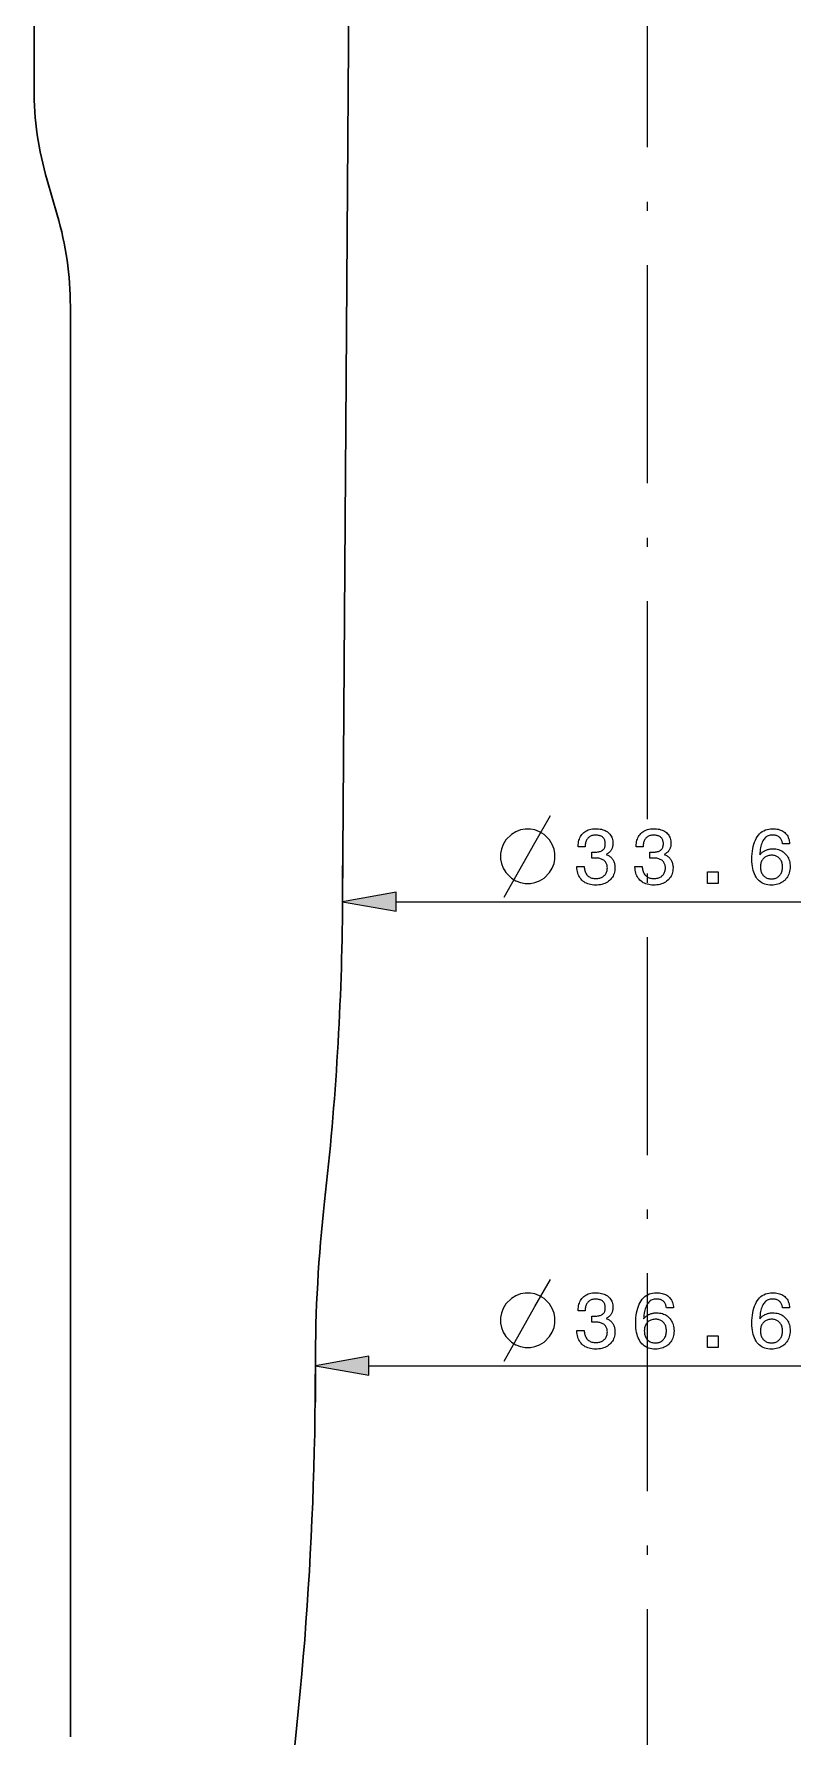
# Model space of a CAD drawing. Extents: x 0 to 297, y 0 to 535.
# Drawn here: x 124.4 to 166.2, y 167.4 to 261.2 of the extents above; entities that cross this region are included whole.
import ezdxf

# ---------------------------------------------------------------- set-up
doc = ezdxf.new("R2010")
doc.units = 0
doc.linetypes.add('DASHDOT', pattern=[18.5, 12, -3, 0.5, -3])

msp = doc.modelspace()

# ---------------------------------------------------------------- linework, layer by layer
at = {"color": 7, "linetype": 'DASHDOT', "lineweight": 13}
msp.add_line((158.178, 106.949), (158.178, 398.269), dxfattribs=at)
at = {"color": 7, "lineweight": 30}
for p, q in [((141.877, 284.381), (141.377, 213.381)), ((126.377, 167.413), (126.377, 246.181))]:
    msp.add_line(p, q, dxfattribs=at)
at = {"color": 7, "lineweight": 30, "ltscale": 0.075}
msp.add_line((124.377, 258.181), (124.377, 261.181), dxfattribs=at)
at = {"color": 7, "lineweight": 30, "ltscale": 0.05}
msp.add_line((125.657, 251.221), (125.097, 253.141), dxfattribs=at)
at = {"color": 7, "lineweight": 13, "ltscale": 0.050605}
msp.add_line((141.377, 213.381), (141.377, 215.405), dxfattribs=at)
at = {"color": 7, "lineweight": 13}
for p, q in [((144.332, 213.405), (172.023, 213.405)), ((142.832, 187.856), (173.523, 187.856))]:
    msp.add_line(p, q, dxfattribs=at)
at = {"color": 7, "lineweight": 13, "ltscale": 0.050638}
msp.add_line((139.877, 187.881), (139.877, 185.856), dxfattribs=at)
at = {"color": 7, "lineweight": 13}
for points in [[(150.278, 213.655), (151.978, 216.655), (152.828, 218.155)], [(150.278, 188.106), (151.978, 191.106), (152.828, 192.606)]]:
    msp.add_lwpolyline(points, dxfattribs=at)
for points in [[(151.728, 217.405), (151.428, 217.405), (151.178, 217.355), (150.928, 217.255), (150.678, 217.105), (150.378, 216.805), (150.228, 216.555), (150.128, 216.305), (150.078, 216.055), (150.078, 215.755), (150.128, 215.505), (150.228, 215.255), (150.378, 215.005), (150.678, 214.705), (150.928, 214.555), (151.178, 214.455), (151.428, 214.405), (151.728, 214.405), (151.978, 214.455), (152.228, 214.555), (152.478, 214.705), (152.778, 215.005), (152.928, 215.255), (153.028, 215.505), (153.078, 215.755), (153.078, 216.055), (153.028, 216.305), (152.928, 216.555), (152.778, 216.805), (152.478, 217.105), (152.228, 217.255), (151.978, 217.355)], [(154.289, 215.346), (154.688, 215.346), (154.69, 215.284), (154.697, 215.225), (154.706, 215.169), (154.718, 215.115), (154.734, 215.065), (154.753, 215.017), (154.775, 214.973), (154.801, 214.931), (154.83, 214.892), (154.861, 214.855), (154.896, 214.822), (154.934, 214.793), (154.974, 214.767), (155.017, 214.744), (155.063, 214.725), (155.111, 214.709), (155.162, 214.697), (155.215, 214.688), (155.272, 214.683), (155.331, 214.681), (155.388, 214.683), (155.444, 214.688), (155.496, 214.696), (155.547, 214.707), (155.594, 214.721), (155.64, 214.738), (155.682, 214.759), (155.723, 214.783), (155.76, 214.81), (155.795, 214.84), (155.828, 214.872), (155.857, 214.908), (155.882, 214.945), (155.904, 214.985), (155.923, 215.027), (155.938, 215.072), (155.95, 215.119), (155.958, 215.168), (155.963, 215.22), (155.965, 215.274), (155.963, 215.323), (155.958, 215.37), (155.95, 215.414), (155.938, 215.457), (155.923, 215.497), (155.905, 215.535), (155.883, 215.571), (155.858, 215.604), (155.829, 215.636), (155.798, 215.665), (155.763, 215.692), (155.725, 215.715), (155.685, 215.736), (155.642, 215.755), (155.596, 215.77), (155.547, 215.783), (155.496, 215.793), (155.442, 215.8), (155.386, 215.804), (155.326, 215.805), (155.318, 215.805), (155.309, 215.805), (155.301, 215.805), (155.292, 215.805), (155.283, 215.805), (155.274, 215.804), (155.265, 215.804), (155.256, 215.804), (155.247, 215.803), (155.238, 215.803), (155.228, 215.803), (155.218, 215.802), (155.207, 215.802), (155.196, 215.801), (155.184, 215.8), (155.172, 215.8), (155.158, 215.799), (155.145, 215.798), (155.13, 215.798), (155.116, 215.797), (155.116, 216.136), (155.125, 216.136), (155.134, 216.135), (155.143, 216.135), (155.152, 216.135), (155.161, 216.134), (155.17, 216.134), (155.178, 216.134), (155.187, 216.133), (155.196, 216.133), (155.204, 216.133), (155.212, 216.133), (155.221, 216.133), (155.229, 216.132), (155.237, 216.132), (155.245, 216.132), (155.252, 216.132), (155.26, 216.132), (155.267, 216.132), (155.275, 216.132), (155.282, 216.132), (155.339, 216.133), (155.392, 216.137), (155.443, 216.142), (155.491, 216.15), (155.535, 216.161), (155.577, 216.173), (155.616, 216.188), (155.651, 216.205), (155.684, 216.225), (155.713, 216.247), (155.74, 216.271), (155.764, 216.298), (155.785, 216.327), (155.803, 216.358), (155.818, 216.392), (155.831, 216.428), (155.841, 216.467), (155.848, 216.508), (155.852, 216.552), (155.853, 216.598), (155.852, 216.642), (155.848, 216.685), (155.841, 216.725), (155.832, 216.763), (155.819, 216.799), (155.804, 216.833), (155.787, 216.865), (155.766, 216.895), (155.743, 216.922), (155.717, 216.948), (155.689, 216.971), (155.658, 216.992), (155.625, 217.01), (155.59, 217.026), (155.552, 217.039), (155.511, 217.051), (155.469, 217.059), (155.424, 217.065), (155.376, 217.069), (155.326, 217.07), (155.27, 217.068), (155.217, 217.064), (155.167, 217.055), (155.119, 217.044), (155.074, 217.029), (155.032, 217.012), (154.993, 216.991), (154.956, 216.966), (154.922, 216.939), (154.891, 216.908), (154.863, 216.874), (154.837, 216.837), (154.815, 216.797), (154.796, 216.754), (154.78, 216.707), (154.766, 216.658), (154.756, 216.606), (154.748, 216.551), (154.744, 216.493), (154.742, 216.431), (154.359, 216.431), (154.359, 216.461), (154.361, 216.547), (154.369, 216.63), (154.382, 216.709), (154.4, 216.785), (154.423, 216.857), (154.451, 216.925), (154.484, 216.99), (154.523, 217.051), (154.566, 217.109), (154.615, 217.163), (154.668, 217.212), (154.724, 217.257), (154.785, 217.296), (154.848, 217.33), (154.916, 217.359), (154.986, 217.382), (155.061, 217.401), (155.139, 217.414), (155.22, 217.422), (155.305, 217.424), (155.395, 217.422), (155.481, 217.416), (155.562, 217.405), (155.64, 217.39), (155.713, 217.371), (155.782, 217.348), (155.847, 217.32), (155.908, 217.288), (155.965, 217.252), (156.018, 217.211), (156.066, 217.167), (156.109, 217.119), (156.147, 217.068), (156.18, 217.014), (156.208, 216.956), (156.23, 216.895), (156.248, 216.831), (156.261, 216.763), (156.268, 216.691), (156.271, 216.617), (156.27, 216.574), (156.267, 216.532), (156.262, 216.492), (156.255, 216.453), (156.247, 216.415), (156.236, 216.379), (156.224, 216.344), (156.209, 216.31), (156.193, 216.277), (156.175, 216.246), (156.155, 216.216), (156.133, 216.187), (156.109, 216.16), (156.083, 216.134), (156.056, 216.11), (156.027, 216.088), (155.996, 216.066), (155.963, 216.047), (155.928, 216.029), (155.891, 216.012), (155.939, 215.993), (155.984, 215.972), (156.026, 215.95), (156.067, 215.925), (156.105, 215.898), (156.14, 215.87), (156.173, 215.839), (156.204, 215.807), (156.233, 215.772), (156.259, 215.736), (156.283, 215.697), (156.304, 215.657), (156.323, 215.615), (156.34, 215.572), (156.353, 215.526), (156.365, 215.479), (156.373, 215.431), (156.38, 215.38), (156.383, 215.328), (156.385, 215.274), (156.382, 215.189), (156.373, 215.108), (156.358, 215.03), (156.337, 214.955), (156.311, 214.884), (156.278, 214.817), (156.24, 214.752), (156.196, 214.692), (156.146, 214.634), (156.09, 214.58), (156.029, 214.531), (155.964, 214.486), (155.895, 214.447), (155.822, 214.413), (155.746, 214.384), (155.666, 214.361), (155.581, 214.342), (155.493, 214.329), (155.401, 214.321), (155.305, 214.319), (155.214, 214.322), (155.127, 214.33), (155.044, 214.343), (154.964, 214.362), (154.888, 214.387), (154.816, 214.417), (154.748, 214.452), (154.683, 214.493), (154.622, 214.539), (154.565, 214.591), (154.513, 214.647), (154.466, 214.707), (154.424, 214.77), (154.389, 214.837), (154.358, 214.908), (154.333, 214.982), (154.314, 215.06), (154.3, 215.142), (154.292, 215.227), (154.289, 215.316)], [(157.487, 215.346), (157.886, 215.346), (157.889, 215.284), (157.895, 215.225), (157.904, 215.169), (157.917, 215.115), (157.932, 215.065), (157.951, 215.017), (157.974, 214.973), (157.999, 214.931), (158.028, 214.892), (158.06, 214.855), (158.095, 214.822), (158.132, 214.793), (158.172, 214.767), (158.215, 214.744), (158.261, 214.725), (158.309, 214.709), (158.36, 214.697), (158.413, 214.688), (158.47, 214.683), (158.529, 214.681), (158.587, 214.683), (158.642, 214.688), (158.695, 214.696), (158.745, 214.707), (158.793, 214.721), (158.838, 214.738), (158.88, 214.759), (158.921, 214.783), (158.958, 214.81), (158.994, 214.84), (159.026, 214.872), (159.055, 214.908), (159.08, 214.945), (159.102, 214.985), (159.121, 215.027), (159.136, 215.072), (159.148, 215.119), (159.157, 215.168), (159.162, 215.22), (159.163, 215.274), (159.162, 215.323), (159.157, 215.37), (159.148, 215.414), (159.136, 215.457), (159.121, 215.497), (159.103, 215.535), (159.081, 215.571), (159.056, 215.604), (159.028, 215.636), (158.996, 215.665), (158.961, 215.692), (158.923, 215.715), (158.883, 215.736), (158.84, 215.755), (158.794, 215.77), (158.746, 215.783), (158.694, 215.793), (158.641, 215.8), (158.584, 215.804), (158.525, 215.805), (158.516, 215.805), (158.507, 215.805), (158.499, 215.805), (158.49, 215.805), (158.481, 215.805), (158.472, 215.804), (158.463, 215.804), (158.454, 215.804), (158.445, 215.803), (158.436, 215.803), (158.426, 215.803), (158.416, 215.802), (158.405, 215.802), (158.394, 215.801), (158.382, 215.8), (158.37, 215.8), (158.357, 215.799), (158.343, 215.798), (158.329, 215.798), (158.314, 215.797), (158.314, 216.136), (158.323, 216.136), (158.332, 216.135), (158.341, 216.135), (158.35, 216.135), (158.359, 216.134), (158.368, 216.134), (158.377, 216.134), (158.385, 216.133), (158.394, 216.133), (158.402, 216.133), (158.411, 216.133), (158.419, 216.133), (158.427, 216.132), (158.435, 216.132), (158.443, 216.132), (158.451, 216.132), (158.458, 216.132), (158.466, 216.132), (158.473, 216.132), (158.48, 216.132), (158.537, 216.133), (158.591, 216.137), (158.641, 216.142), (158.689, 216.15), (158.733, 216.161), (158.775, 216.173), (158.814, 216.188), (158.849, 216.205), (158.882, 216.225), (158.911, 216.247), (158.938, 216.271), (158.962, 216.298), (158.983, 216.327), (159.001, 216.358), (159.017, 216.392), (159.029, 216.428), (159.039, 216.467), (159.046, 216.508), (159.05, 216.552), (159.052, 216.598), (159.05, 216.642), (159.046, 216.685), (159.039, 216.725), (159.03, 216.763), (159.018, 216.799), (159.003, 216.833), (158.985, 216.865), (158.965, 216.895), (158.941, 216.922), (158.916, 216.948), (158.887, 216.971), (158.856, 216.992), (158.823, 217.01), (158.788, 217.026), (158.75, 217.039), (158.71, 217.051), (158.667, 217.059), (158.622, 217.065), (158.574, 217.069), (158.525, 217.07), (158.469, 217.068), (158.415, 217.064), (158.365, 217.055), (158.317, 217.044), (158.272, 217.029), (158.23, 217.012), (158.191, 216.991), (158.154, 216.966), (158.12, 216.939), (158.089, 216.908), (158.061, 216.874), (158.036, 216.837), (158.013, 216.797), (157.994, 216.754), (157.978, 216.707), (157.964, 216.658), (157.954, 216.606), (157.946, 216.551), (157.942, 216.493), (157.941, 216.431), (157.557, 216.431), (157.557, 216.461), (157.559, 216.547), (157.567, 216.63), (157.58, 216.709), (157.598, 216.785), (157.621, 216.857), (157.649, 216.925), (157.682, 216.99), (157.721, 217.051), (157.764, 217.109), (157.813, 217.163), (157.866, 217.212), (157.923, 217.257), (157.983, 217.296), (158.046, 217.33), (158.114, 217.359), (158.185, 217.382), (158.259, 217.401), (158.337, 217.414), (158.418, 217.422), (158.503, 217.424), (158.593, 217.422), (158.679, 217.416), (158.761, 217.405), (158.838, 217.39), (158.911, 217.371), (158.981, 217.348), (159.046, 217.32), (159.107, 217.288), (159.163, 217.252), (159.216, 217.211), (159.264, 217.167), (159.307, 217.119), (159.345, 217.068), (159.378, 217.014), (159.406, 216.956), (159.429, 216.895), (159.446, 216.831), (159.459, 216.763), (159.466, 216.691), (159.469, 216.617), (159.468, 216.574), (159.465, 216.532), (159.46, 216.492), (159.454, 216.453), (159.445, 216.415), (159.434, 216.379), (159.422, 216.344), (159.408, 216.31), (159.391, 216.277), (159.373, 216.246), (159.353, 216.216), (159.331, 216.187), (159.307, 216.16), (159.282, 216.134), (159.254, 216.11), (159.225, 216.088), (159.194, 216.066), (159.161, 216.047), (159.126, 216.029), (159.09, 216.012), (159.137, 215.993), (159.182, 215.972), (159.224, 215.95), (159.265, 215.925), (159.303, 215.898), (159.338, 215.87), (159.372, 215.839), (159.403, 215.807), (159.431, 215.772), (159.457, 215.736), (159.481, 215.697), (159.503, 215.657), (159.521, 215.615), (159.538, 215.572), (159.551, 215.526), (159.563, 215.479), (159.572, 215.431), (159.578, 215.38), (159.582, 215.328), (159.583, 215.274), (159.58, 215.189), (159.571, 215.108), (159.556, 215.03), (159.536, 214.955), (159.509, 214.884), (159.477, 214.817), (159.438, 214.752), (159.394, 214.692), (159.344, 214.634), (159.288, 214.58), (159.227, 214.531), (159.162, 214.486), (159.093, 214.447), (159.021, 214.413), (158.944, 214.384), (158.864, 214.361), (158.779, 214.342), (158.691, 214.329), (158.599, 214.321), (158.503, 214.319), (158.413, 214.322), (158.325, 214.33), (158.242, 214.343), (158.162, 214.362), (158.087, 214.387), (158.014, 214.417), (157.946, 214.452), (157.881, 214.493), (157.821, 214.539), (157.763, 214.591), (157.711, 214.647), (157.664, 214.707), (157.623, 214.77), (157.587, 214.837), (157.556, 214.908), (157.531, 214.982), (157.512, 215.06), (157.498, 215.142), (157.49, 215.227), (157.487, 215.316)], [(166.009, 216.594), (165.612, 216.594), (165.607, 216.639), (165.598, 216.683), (165.588, 216.724), (165.575, 216.763), (165.56, 216.8), (165.543, 216.835), (165.523, 216.867), (165.501, 216.897), (165.477, 216.925), (165.45, 216.951), (165.421, 216.974), (165.39, 216.995), (165.357, 217.014), (165.322, 217.03), (165.285, 217.043), (165.246, 217.055), (165.205, 217.063), (165.161, 217.069), (165.116, 217.073), (165.068, 217.074), (165.004, 217.072), (164.943, 217.063), (164.885, 217.05), (164.83, 217.031), (164.778, 217.007), (164.729, 216.977), (164.683, 216.942), (164.641, 216.902), (164.601, 216.856), (164.565, 216.804), (164.531, 216.748), (164.5, 216.685), (164.473, 216.617), (164.448, 216.544), (164.426, 216.465), (164.407, 216.38), (164.391, 216.29), (164.378, 216.195), (164.367, 216.093), (164.36, 215.986), (164.386, 216.018), (164.413, 216.048), (164.441, 216.077), (164.47, 216.104), (164.501, 216.129), (164.532, 216.153), (164.565, 216.175), (164.598, 216.196), (164.633, 216.215), (164.669, 216.233), (164.706, 216.249), (164.744, 216.263), (164.782, 216.276), (164.822, 216.287), (164.862, 216.296), (164.903, 216.304), (164.945, 216.31), (164.988, 216.314), (165.032, 216.317), (165.077, 216.317), (165.16, 216.315), (165.241, 216.307), (165.318, 216.293), (165.392, 216.274), (165.463, 216.249), (165.53, 216.219), (165.595, 216.184), (165.656, 216.143), (165.714, 216.096), (165.768, 216.044), (165.819, 215.988), (165.864, 215.928), (165.904, 215.865), (165.938, 215.798), (165.968, 215.728), (165.992, 215.654), (166.01, 215.577), (166.023, 215.496), (166.031, 215.412), (166.034, 215.324), (166.031, 215.237), (166.023, 215.152), (166.009, 215.071), (165.989, 214.994), (165.964, 214.919), (165.933, 214.848), (165.896, 214.781), (165.854, 214.717), (165.806, 214.656), (165.753, 214.598), (165.695, 214.545), (165.633, 214.498), (165.568, 214.456), (165.5, 214.419), (165.428, 214.389), (165.352, 214.364), (165.273, 214.344), (165.191, 214.33), (165.105, 214.322), (165.016, 214.319), (164.913, 214.322), (164.815, 214.333), (164.722, 214.352), (164.634, 214.377), (164.55, 214.41), (164.472, 214.45), (164.399, 214.498), (164.33, 214.552), (164.267, 214.614), (164.208, 214.684), (164.155, 214.76), (164.107, 214.842), (164.065, 214.931), (164.029, 215.027), (163.998, 215.129), (163.973, 215.237), (163.953, 215.352), (163.939, 215.474), (163.931, 215.601), (163.928, 215.736), (163.931, 215.893), (163.94, 216.043), (163.955, 216.186), (163.976, 216.322), (164.002, 216.45), (164.035, 216.571), (164.074, 216.685), (164.119, 216.791), (164.17, 216.891), (164.226, 216.983), (164.288, 217.066), (164.355, 217.142), (164.427, 217.208), (164.503, 217.265), (164.584, 217.314), (164.67, 217.354), (164.761, 217.384), (164.857, 217.407), (164.957, 217.42), (165.062, 217.424), (165.146, 217.422), (165.226, 217.416), (165.303, 217.405), (165.376, 217.39), (165.445, 217.37), (165.511, 217.346), (165.573, 217.318), (165.632, 217.285), (165.686, 217.248), (165.738, 217.207), (165.785, 217.162), (165.828, 217.113), (165.866, 217.061), (165.9, 217.005), (165.929, 216.945), (165.954, 216.882), (165.975, 216.815), (165.99, 216.745), (166.002, 216.671)], [(165.617, 215.32), (165.615, 215.378), (165.61, 215.433), (165.602, 215.485), (165.591, 215.536), (165.576, 215.584), (165.558, 215.629), (165.537, 215.673), (165.513, 215.714), (165.485, 215.752), (165.454, 215.788), (165.421, 215.822), (165.385, 215.851), (165.348, 215.878), (165.308, 215.9), (165.267, 215.92), (165.223, 215.935), (165.177, 215.947), (165.13, 215.956), (165.08, 215.962), (165.028, 215.963), (164.971, 215.962), (164.915, 215.956), (164.863, 215.948), (164.813, 215.936), (164.765, 215.92), (164.72, 215.901), (164.678, 215.879), (164.638, 215.853), (164.6, 215.823), (164.566, 215.79), (164.534, 215.755), (164.505, 215.716), (164.48, 215.675), (164.458, 215.632), (164.44, 215.585), (164.425, 215.537), (164.413, 215.485), (164.405, 215.431), (164.4, 215.375), (164.398, 215.316), (164.4, 215.257), (164.405, 215.2), (164.413, 215.146), (164.424, 215.095), (164.439, 215.046), (164.458, 214.999), (164.479, 214.955), (164.504, 214.913), (164.532, 214.874), (164.564, 214.837), (164.598, 214.804), (164.634, 214.774), (164.673, 214.747), (164.715, 214.724), (164.758, 214.705), (164.804, 214.689), (164.853, 214.676), (164.903, 214.667), (164.956, 214.662), (165.012, 214.66), (165.064, 214.662), (165.115, 214.668), (165.164, 214.677), (165.211, 214.69), (165.256, 214.706), (165.299, 214.726), (165.339, 214.75), (165.378, 214.777), (165.414, 214.808), (165.449, 214.843), (165.481, 214.88), (165.509, 214.92), (165.534, 214.962), (165.556, 215.007), (165.575, 215.053), (165.59, 215.102), (165.601, 215.153), (165.61, 215.207), (165.615, 215.262)], [(161.476, 214.405), (161.476, 215.048), (162.073, 215.048), (162.073, 214.405)], [(144.332, 213.926), (141.377, 213.405), (144.332, 212.884)], [(151.728, 191.856), (151.428, 191.856), (151.178, 191.806), (150.928, 191.706), (150.678, 191.556), (150.378, 191.256), (150.228, 191.006), (150.128, 190.756), (150.078, 190.506), (150.078, 190.206), (150.128, 189.956), (150.228, 189.706), (150.378, 189.456), (150.678, 189.156), (150.928, 189.006), (151.178, 188.906), (151.428, 188.856), (151.728, 188.856), (151.978, 188.906), (152.228, 189.006), (152.478, 189.156), (152.778, 189.456), (152.928, 189.706), (153.028, 189.956), (153.078, 190.206), (153.078, 190.506), (153.028, 190.756), (152.928, 191.006), (152.778, 191.256), (152.478, 191.556), (152.228, 191.706), (151.978, 191.806)], [(154.289, 189.796), (154.688, 189.796), (154.69, 189.734), (154.697, 189.675), (154.706, 189.619), (154.718, 189.566), (154.734, 189.515), (154.753, 189.468), (154.775, 189.423), (154.801, 189.381), (154.83, 189.342), (154.861, 189.306), (154.896, 189.273), (154.934, 189.243), (154.974, 189.217), (155.017, 189.194), (155.063, 189.175), (155.111, 189.16), (155.162, 189.147), (155.215, 189.139), (155.272, 189.133), (155.331, 189.132), (155.388, 189.133), (155.444, 189.138), (155.496, 189.146), (155.547, 189.157), (155.594, 189.171), (155.64, 189.189), (155.682, 189.209), (155.723, 189.233), (155.76, 189.26), (155.795, 189.29), (155.828, 189.323), (155.857, 189.358), (155.882, 189.395), (155.904, 189.435), (155.923, 189.477), (155.938, 189.522), (155.95, 189.569), (155.958, 189.618), (155.963, 189.67), (155.965, 189.724), (155.963, 189.773), (155.958, 189.82), (155.95, 189.865), (155.938, 189.907), (155.923, 189.947), (155.905, 189.985), (155.883, 190.021), (155.858, 190.055), (155.829, 190.086), (155.798, 190.115), (155.763, 190.142), (155.725, 190.166), (155.685, 190.187), (155.642, 190.205), (155.596, 190.22), (155.547, 190.233), (155.496, 190.243), (155.442, 190.25), (155.386, 190.254), (155.326, 190.255), (155.318, 190.255), (155.309, 190.255), (155.301, 190.255), (155.292, 190.255), (155.283, 190.255), (155.274, 190.255), (155.265, 190.254), (155.256, 190.254), (155.247, 190.254), (155.238, 190.253), (155.228, 190.253), (155.218, 190.252), (155.207, 190.252), (155.196, 190.251), (155.184, 190.251), (155.172, 190.25), (155.158, 190.249), (155.145, 190.249), (155.13, 190.248), (155.116, 190.247), (155.116, 190.586), (155.125, 190.586), (155.134, 190.586), (155.143, 190.585), (155.152, 190.585), (155.161, 190.585), (155.17, 190.584), (155.178, 190.584), (155.187, 190.584), (155.196, 190.583), (155.204, 190.583), (155.212, 190.583), (155.221, 190.583), (155.229, 190.583), (155.237, 190.583), (155.245, 190.582), (155.252, 190.582), (155.26, 190.582), (155.267, 190.582), (155.275, 190.582), (155.282, 190.582), (155.339, 190.583), (155.392, 190.587), (155.443, 190.593), (155.491, 190.601), (155.535, 190.611), (155.577, 190.624), (155.616, 190.638), (155.651, 190.656), (155.684, 190.675), (155.713, 190.697), (155.74, 190.721), (155.764, 190.748), (155.785, 190.777), (155.803, 190.808), (155.818, 190.842), (155.831, 190.879), (155.841, 190.917), (155.848, 190.958), (155.852, 191.002), (155.853, 191.048), (155.852, 191.093), (155.848, 191.135), (155.841, 191.175), (155.832, 191.213), (155.819, 191.249), (155.804, 191.283), (155.787, 191.315), (155.766, 191.345), (155.743, 191.373), (155.717, 191.398), (155.689, 191.421), (155.658, 191.442), (155.625, 191.46), (155.59, 191.476), (155.552, 191.49), (155.511, 191.501), (155.469, 191.509), (155.424, 191.515), (155.376, 191.519), (155.326, 191.52), (155.27, 191.519), (155.217, 191.514), (155.167, 191.506), (155.119, 191.494), (155.074, 191.48), (155.032, 191.462), (154.993, 191.441), (154.956, 191.416), (154.922, 191.389), (154.891, 191.358), (154.863, 191.324), (154.837, 191.287), (154.815, 191.247), (154.796, 191.204), (154.78, 191.158), (154.766, 191.109), (154.756, 191.056), (154.748, 191.001), (154.744, 190.943), (154.742, 190.882), (154.359, 190.882), (154.359, 190.911), (154.361, 190.997), (154.369, 191.08), (154.382, 191.159), (154.4, 191.235), (154.423, 191.307), (154.451, 191.375), (154.484, 191.44), (154.523, 191.501), (154.566, 191.559), (154.615, 191.613), (154.668, 191.663), (154.724, 191.707), (154.785, 191.746), (154.848, 191.78), (154.916, 191.809), (154.986, 191.833), (155.061, 191.851), (155.139, 191.864), (155.22, 191.872), (155.305, 191.875), (155.395, 191.872), (155.481, 191.866), (155.562, 191.855), (155.64, 191.84), (155.713, 191.821), (155.782, 191.798), (155.847, 191.77), (155.908, 191.738), (155.965, 191.702), (156.018, 191.662), (156.066, 191.617), (156.109, 191.57), (156.147, 191.519), (156.18, 191.464), (156.208, 191.406), (156.23, 191.345), (156.248, 191.281), (156.261, 191.213), (156.268, 191.142), (156.271, 191.067), (156.27, 191.024), (156.267, 190.983), (156.262, 190.942), (156.255, 190.903), (156.247, 190.866), (156.236, 190.829), (156.224, 190.794), (156.209, 190.76), (156.193, 190.727), (156.175, 190.696), (156.155, 190.666), (156.133, 190.637), (156.109, 190.61), (156.083, 190.585), (156.056, 190.561), (156.027, 190.538), (155.996, 190.517), (155.963, 190.497), (155.928, 190.479), (155.891, 190.462), (155.939, 190.443), (155.984, 190.423), (156.026, 190.4), (156.067, 190.375), (156.105, 190.349), (156.14, 190.32), (156.173, 190.289), (156.204, 190.257), (156.233, 190.222), (156.259, 190.186), (156.283, 190.147), (156.304, 190.107), (156.323, 190.065), (156.34, 190.022), (156.353, 189.977), (156.365, 189.93), (156.373, 189.881), (156.38, 189.83), (156.383, 189.778), (156.385, 189.724), (156.382, 189.639), (156.373, 189.558), (156.358, 189.48), (156.337, 189.406), (156.311, 189.335), (156.278, 189.267), (156.24, 189.203), (156.196, 189.142), (156.146, 189.085), (156.09, 189.031), (156.029, 188.981), (155.964, 188.936), (155.895, 188.897), (155.822, 188.863), (155.746, 188.834), (155.666, 188.811), (155.581, 188.793), (155.493, 188.78), (155.401, 188.772), (155.305, 188.769), (155.214, 188.772), (155.127, 188.78), (155.044, 188.794), (154.964, 188.813), (154.888, 188.837), (154.816, 188.867), (154.748, 188.902), (154.683, 188.943), (154.622, 188.989), (154.565, 189.041), (154.513, 189.097), (154.466, 189.157), (154.424, 189.221), (154.389, 189.288), (154.358, 189.358), (154.333, 189.433), (154.314, 189.511), (154.3, 189.592), (154.292, 189.677), (154.289, 189.766)], [(159.612, 191.044), (159.216, 191.044), (159.21, 191.09), (159.202, 191.133), (159.192, 191.174), (159.179, 191.213), (159.164, 191.25), (159.146, 191.285), (159.127, 191.317), (159.105, 191.347), (159.08, 191.375), (159.054, 191.401), (159.025, 191.425), (158.994, 191.446), (158.961, 191.464), (158.926, 191.48), (158.889, 191.494), (158.85, 191.505), (158.808, 191.513), (158.765, 191.52), (158.72, 191.523), (158.672, 191.525), (158.608, 191.522), (158.547, 191.514), (158.489, 191.5), (158.434, 191.481), (158.382, 191.457), (158.333, 191.427), (158.287, 191.392), (158.244, 191.352), (158.205, 191.306), (158.168, 191.255), (158.135, 191.198), (158.104, 191.136), (158.076, 191.068), (158.052, 190.994), (158.03, 190.915), (158.011, 190.831), (157.995, 190.741), (157.981, 190.645), (157.971, 190.544), (157.964, 190.437), (157.99, 190.468), (158.017, 190.499), (158.045, 190.527), (158.074, 190.554), (158.104, 190.58), (158.136, 190.603), (158.168, 190.626), (158.202, 190.647), (158.237, 190.666), (158.273, 190.683), (158.309, 190.699), (158.347, 190.714), (158.386, 190.726), (158.425, 190.737), (158.466, 190.747), (158.507, 190.754), (158.549, 190.76), (158.592, 190.764), (158.636, 190.767), (158.681, 190.768), (158.764, 190.765), (158.844, 190.757), (158.922, 190.743), (158.996, 190.724), (159.066, 190.699), (159.134, 190.669), (159.198, 190.634), (159.259, 190.593), (159.317, 190.547), (159.372, 190.495), (159.423, 190.438), (159.468, 190.379), (159.507, 190.315), (159.542, 190.248), (159.571, 190.178), (159.595, 190.104), (159.614, 190.027), (159.627, 189.947), (159.635, 189.862), (159.638, 189.775), (159.635, 189.687), (159.626, 189.603), (159.612, 189.522), (159.593, 189.444), (159.567, 189.37), (159.536, 189.299), (159.5, 189.231), (159.458, 189.167), (159.41, 189.106), (159.356, 189.048), (159.298, 188.995), (159.237, 188.948), (159.172, 188.906), (159.103, 188.87), (159.031, 188.839), (158.956, 188.814), (158.877, 188.794), (158.795, 188.78), (158.709, 188.772), (158.619, 188.769), (158.516, 188.773), (158.418, 188.784), (158.325, 188.802), (158.237, 188.827), (158.154, 188.86), (158.076, 188.9), (158.002, 188.948), (157.934, 189.003), (157.87, 189.065), (157.812, 189.134), (157.759, 189.21), (157.711, 189.293), (157.669, 189.382), (157.632, 189.477), (157.602, 189.579), (157.576, 189.688), (157.557, 189.802), (157.543, 189.924), (157.534, 190.052), (157.532, 190.186), (157.535, 190.343), (157.543, 190.493), (157.558, 190.636), (157.579, 190.772), (157.606, 190.9), (157.639, 191.021), (157.678, 191.135), (157.722, 191.242), (157.773, 191.341), (157.83, 191.433), (157.892, 191.517), (157.959, 191.592), (158.03, 191.658), (158.107, 191.716), (158.188, 191.764), (158.274, 191.804), (158.365, 191.835), (158.46, 191.857), (158.561, 191.87), (158.666, 191.875), (158.75, 191.872), (158.83, 191.866), (158.906, 191.855), (158.979, 191.84), (159.049, 191.82), (159.114, 191.796), (159.177, 191.768), (159.235, 191.736), (159.29, 191.699), (159.341, 191.657), (159.389, 191.612), (159.432, 191.563), (159.47, 191.511), (159.504, 191.455), (159.533, 191.395), (159.558, 191.332), (159.578, 191.266), (159.594, 191.195), (159.605, 191.121)], [(166.009, 191.044), (165.612, 191.044), (165.607, 191.09), (165.598, 191.133), (165.588, 191.174), (165.575, 191.213), (165.56, 191.25), (165.543, 191.285), (165.523, 191.317), (165.501, 191.347), (165.477, 191.375), (165.45, 191.401), (165.421, 191.425), (165.39, 191.446), (165.357, 191.464), (165.322, 191.48), (165.285, 191.494), (165.246, 191.505), (165.205, 191.513), (165.161, 191.52), (165.116, 191.523), (165.068, 191.525), (165.004, 191.522), (164.943, 191.514), (164.885, 191.5), (164.83, 191.481), (164.778, 191.457), (164.729, 191.427), (164.683, 191.392), (164.641, 191.352), (164.601, 191.306), (164.565, 191.255), (164.531, 191.198), (164.5, 191.136), (164.473, 191.068), (164.448, 190.994), (164.426, 190.915), (164.407, 190.831), (164.391, 190.741), (164.378, 190.645), (164.367, 190.544), (164.36, 190.437), (164.386, 190.468), (164.413, 190.499), (164.441, 190.527), (164.47, 190.554), (164.501, 190.58), (164.532, 190.603), (164.565, 190.626), (164.598, 190.647), (164.633, 190.666), (164.669, 190.683), (164.706, 190.699), (164.744, 190.714), (164.782, 190.726), (164.822, 190.737), (164.862, 190.747), (164.903, 190.754), (164.945, 190.76), (164.988, 190.764), (165.032, 190.767), (165.077, 190.768), (165.16, 190.765), (165.241, 190.757), (165.318, 190.743), (165.392, 190.724), (165.463, 190.699), (165.53, 190.669), (165.595, 190.634), (165.656, 190.593), (165.714, 190.547), (165.768, 190.495), (165.819, 190.438), (165.864, 190.379), (165.904, 190.315), (165.938, 190.248), (165.968, 190.178), (165.992, 190.104), (166.01, 190.027), (166.023, 189.947), (166.031, 189.862), (166.034, 189.775), (166.031, 189.687), (166.023, 189.603), (166.009, 189.522), (165.989, 189.444), (165.964, 189.37), (165.933, 189.299), (165.896, 189.231), (165.854, 189.167), (165.806, 189.106), (165.753, 189.048), (165.695, 188.995), (165.633, 188.948), (165.568, 188.906), (165.5, 188.87), (165.428, 188.839), (165.352, 188.814), (165.273, 188.794), (165.191, 188.78), (165.105, 188.772), (165.016, 188.769), (164.913, 188.773), (164.815, 188.784), (164.722, 188.802), (164.634, 188.827), (164.55, 188.86), (164.472, 188.9), (164.399, 188.948), (164.33, 189.003), (164.267, 189.065), (164.208, 189.134), (164.155, 189.21), (164.107, 189.293), (164.065, 189.382), (164.029, 189.477), (163.998, 189.579), (163.973, 189.688), (163.953, 189.802), (163.939, 189.924), (163.931, 190.052), (163.928, 190.186), (163.931, 190.343), (163.94, 190.493), (163.955, 190.636), (163.976, 190.772), (164.002, 190.9), (164.035, 191.021), (164.074, 191.135), (164.119, 191.242), (164.17, 191.341), (164.226, 191.433), (164.288, 191.517), (164.355, 191.592), (164.427, 191.658), (164.503, 191.716), (164.584, 191.764), (164.67, 191.804), (164.761, 191.835), (164.857, 191.857), (164.957, 191.87), (165.062, 191.875), (165.146, 191.872), (165.226, 191.866), (165.303, 191.855), (165.376, 191.84), (165.445, 191.82), (165.511, 191.796), (165.573, 191.768), (165.632, 191.736), (165.686, 191.699), (165.738, 191.657), (165.785, 191.612), (165.828, 191.563), (165.866, 191.511), (165.9, 191.455), (165.929, 191.395), (165.954, 191.332), (165.975, 191.266), (165.99, 191.195), (166.002, 191.121)], [(159.22, 189.771), (159.219, 189.828), (159.214, 189.883), (159.206, 189.936), (159.194, 189.986), (159.18, 190.034), (159.162, 190.08), (159.141, 190.123), (159.116, 190.164), (159.089, 190.202), (159.058, 190.239), (159.024, 190.272), (158.989, 190.302), (158.951, 190.328), (158.912, 190.351), (158.87, 190.37), (158.827, 190.386), (158.781, 190.398), (158.733, 190.407), (158.684, 190.412), (158.632, 190.414), (158.574, 190.412), (158.519, 190.407), (158.466, 190.398), (158.416, 190.386), (158.369, 190.37), (158.324, 190.351), (158.281, 190.329), (158.241, 190.303), (158.204, 190.273), (158.169, 190.241), (158.137, 190.205), (158.109, 190.166), (158.084, 190.125), (158.062, 190.082), (158.044, 190.036), (158.029, 189.987), (158.017, 189.936), (158.008, 189.882), (158.003, 189.825), (158.002, 189.766), (158.003, 189.707), (158.008, 189.651), (158.017, 189.597), (158.028, 189.545), (158.043, 189.496), (158.061, 189.449), (158.083, 189.405), (158.108, 189.364), (158.136, 189.324), (158.167, 189.288), (158.201, 189.254), (158.238, 189.224), (158.277, 189.197), (158.318, 189.174), (158.362, 189.155), (158.408, 189.139), (158.456, 189.127), (158.507, 189.118), (158.56, 189.112), (158.615, 189.111), (158.668, 189.112), (158.719, 189.118), (158.768, 189.127), (158.815, 189.14), (158.859, 189.156), (158.902, 189.176), (158.943, 189.2), (158.981, 189.227), (159.018, 189.258), (159.053, 189.293), (159.084, 189.331), (159.113, 189.37), (159.138, 189.413), (159.16, 189.457), (159.178, 189.504), (159.193, 189.552), (159.205, 189.604), (159.214, 189.657), (159.219, 189.713)], [(165.617, 189.771), (165.615, 189.828), (165.61, 189.883), (165.602, 189.936), (165.591, 189.986), (165.576, 190.034), (165.558, 190.08), (165.537, 190.123), (165.513, 190.164), (165.485, 190.202), (165.454, 190.239), (165.421, 190.272), (165.385, 190.302), (165.348, 190.328), (165.308, 190.351), (165.267, 190.37), (165.223, 190.386), (165.177, 190.398), (165.13, 190.407), (165.08, 190.412), (165.028, 190.414), (164.971, 190.412), (164.915, 190.407), (164.863, 190.398), (164.813, 190.386), (164.765, 190.37), (164.72, 190.351), (164.678, 190.329), (164.638, 190.303), (164.6, 190.273), (164.566, 190.241), (164.534, 190.205), (164.505, 190.166), (164.48, 190.125), (164.458, 190.082), (164.44, 190.036), (164.425, 189.987), (164.413, 189.936), (164.405, 189.882), (164.4, 189.825), (164.398, 189.766), (164.4, 189.707), (164.405, 189.651), (164.413, 189.597), (164.424, 189.545), (164.439, 189.496), (164.458, 189.449), (164.479, 189.405), (164.504, 189.364), (164.532, 189.324), (164.564, 189.288), (164.598, 189.254), (164.634, 189.224), (164.673, 189.197), (164.715, 189.174), (164.758, 189.155), (164.804, 189.139), (164.853, 189.127), (164.903, 189.118), (164.956, 189.112), (165.012, 189.111), (165.064, 189.112), (165.115, 189.118), (165.164, 189.127), (165.211, 189.14), (165.256, 189.156), (165.299, 189.176), (165.339, 189.2), (165.378, 189.227), (165.414, 189.258), (165.449, 189.293), (165.481, 189.331), (165.509, 189.37), (165.534, 189.413), (165.556, 189.457), (165.575, 189.504), (165.59, 189.552), (165.601, 189.604), (165.61, 189.657), (165.615, 189.713)], [(161.476, 188.856), (161.476, 189.499), (162.073, 189.499), (162.073, 188.856)], [(142.832, 188.376), (139.877, 187.856), (142.832, 187.335)]]:
    msp.add_lwpolyline(points, close=True, dxfattribs=at)
at = {"color": 7, "lineweight": 30}
for centre, radius, start, end in [((244.377, 261.181), 120, 170.51274, 180.00001), ((142.377, 258.181), 18, 180.00001, 196.26019), ((108.377, 246.181), 18, 0.00002, 16.26019), ((-14.589, 214.479), 155.97, 353.5279, 359.59652), ((219.877, 187.881), 80, 173.5279, 180.00001), ((-54.379, 187.881), 194.256, 351.07436, 360)]:
    msp.add_arc(centre, radius, start, end, dxfattribs=at)
at = {"color": 7, "lineweight": 13}
for points in [[(144.332, 213.926), (141.377, 213.405), (144.332, 213.926), (144.332, 212.884)], [(142.832, 188.376), (139.877, 187.856), (142.832, 188.376), (142.832, 187.335)]]:
    msp.add_solid(points, dxfattribs=at)

doc.saveas('drawing.dxf')
